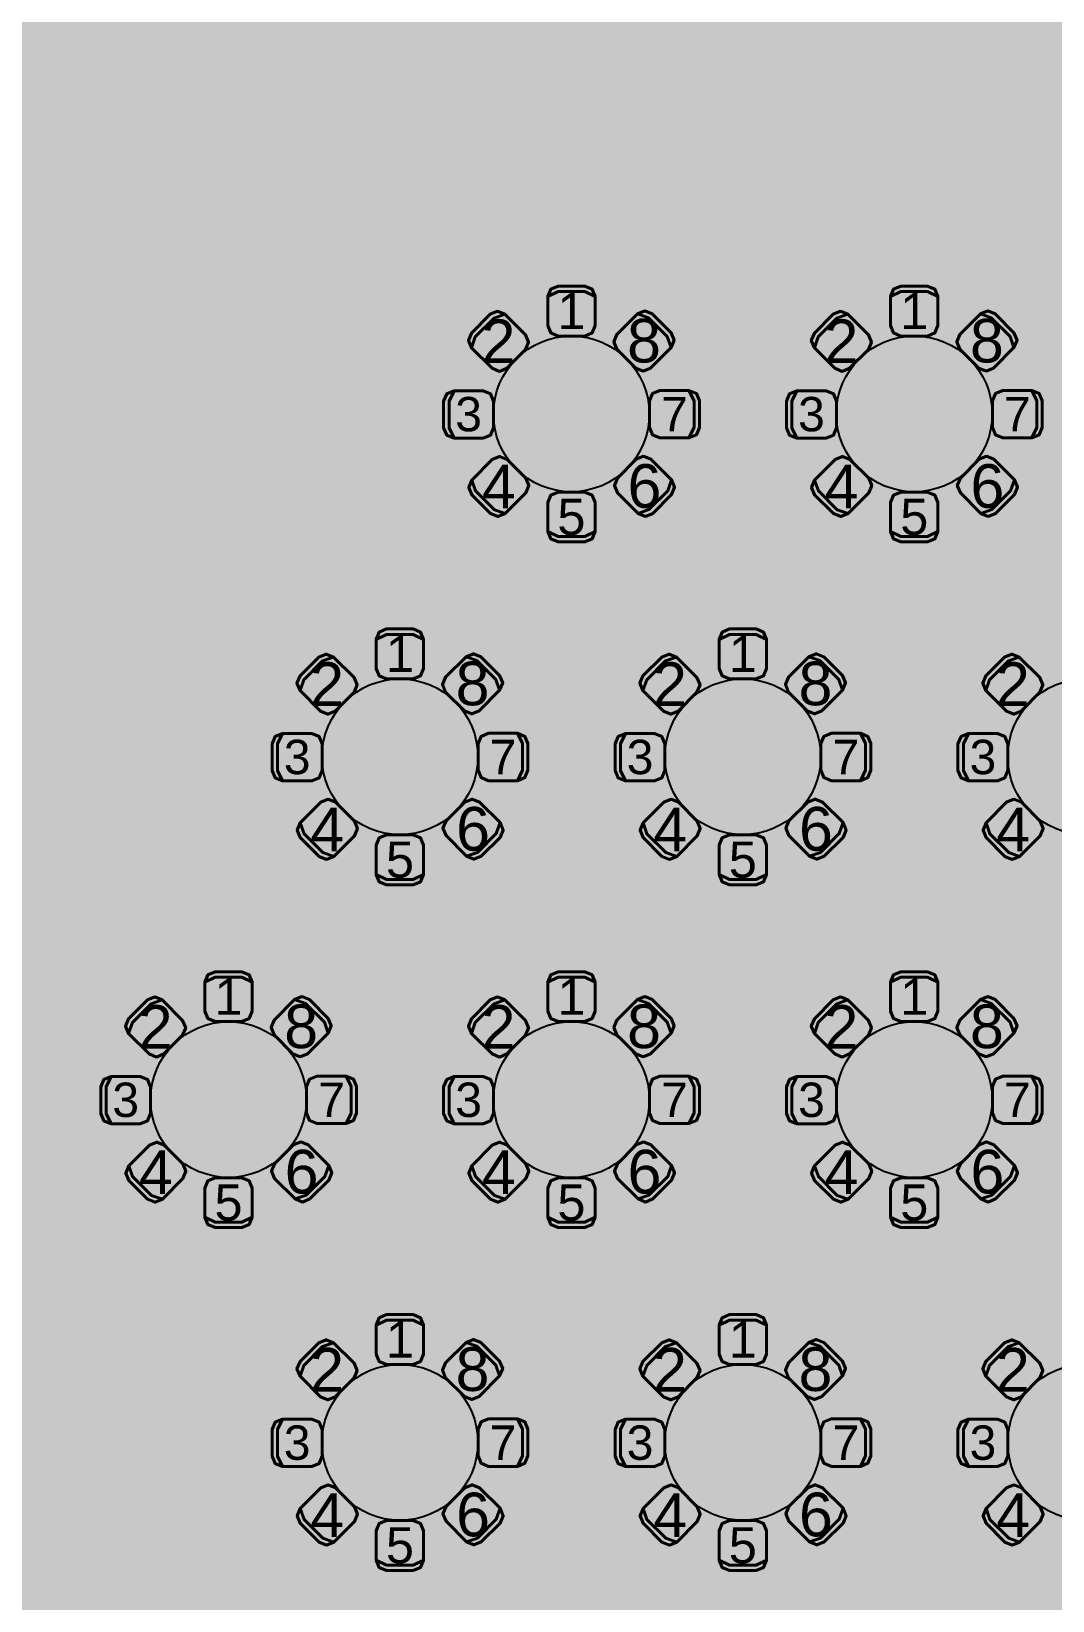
# Model space of a CAD drawing. Header units: feet. Extents: x 304 to 526, y 573 to 801.
# Drawn here: x 396.4 to 429.2, y 619.1 to 669.5 of the extents above; entities that cross this region are included whole.
import ezdxf

# ---------------------------------------------------------------- set-up
doc = ezdxf.new("R2010")
doc.units = ezdxf.units.FT
doc.header["$MEASUREMENT"] = 0
for name, color, linetype in [('[labels]', 7, 'Continuous'), ('background', 7, 'Continuous'), ('Layer 1', 7, 'Continuous')]:
    doc.layers.add(name, color=color, linetype=linetype)
doc.styles.add('Arial', font='Arial.ttf')

msp = doc.modelspace()

# ---------------------------------------------------------------- hatches: boundary and pattern name
at = {"layer": 'background', "lineweight": 0, "true_color": 0xe6e6e6, "transparency": 33554687}
h = msp.add_hatch(color=254, dxfattribs=at)
h.dxf.hatch_style = 1
h.paths.add_polyline_path([(491.003, 759.963), (309.753, 759.963), (309.753, 591.797), (491.003, 591.797)])
at = {"layer": 'Layer 1', "lineweight": 0, "true_color": 0xd5a6bd, "transparency": 33554687}
h = msp.add_hatch(color=9, dxfattribs=at)
edge = h.paths.add_edge_path(flags=0)
edge.add_ellipse((413.764, 657.224), major_axis=(2.5, 0), ratio=1, start_angle=0.0057, end_angle=360, ccw=False)
edge.add_line((416.264, 657.224), (416.264, 657.224))
h = msp.add_hatch(color=9, dxfattribs=at)
edge = h.paths.add_edge_path(flags=0)
edge.add_ellipse((424.764, 657.224), major_axis=(2.5, 0), ratio=1, start_angle=0.0057, end_angle=360, ccw=False)
edge.add_line((427.264, 657.224), (427.264, 657.224))
h = msp.add_hatch(color=9, dxfattribs=at)
edge = h.paths.add_edge_path(flags=0)
edge.add_ellipse((408.264, 646.224), major_axis=(2.5, 0), ratio=1, start_angle=0.0057, end_angle=360, ccw=False)
edge.add_line((410.764, 646.224), (410.764, 646.224))
h = msp.add_hatch(color=9, dxfattribs=at)
edge = h.paths.add_edge_path(flags=0)
edge.add_ellipse((419.264, 646.224), major_axis=(2.5, 0), ratio=1, start_angle=0.0057, end_angle=360, ccw=False)
edge.add_line((421.764, 646.224), (421.764, 646.224))
h = msp.add_hatch(color=9, dxfattribs=at)
edge = h.paths.add_edge_path(flags=0)
edge.add_ellipse((430.264, 646.224), major_axis=(2.5, 0), ratio=1, start_angle=0.0057, end_angle=360, ccw=False)
edge.add_line((432.764, 646.224), (432.764, 646.224))
h = msp.add_hatch(color=9, dxfattribs=at)
edge = h.paths.add_edge_path(flags=0)
edge.add_ellipse((402.764, 635.224), major_axis=(2.5, 0), ratio=1, start_angle=0.0057, end_angle=360, ccw=False)
edge.add_line((405.264, 635.224), (405.264, 635.224))
h = msp.add_hatch(color=9, dxfattribs=at)
edge = h.paths.add_edge_path(flags=0)
edge.add_ellipse((413.764, 635.224), major_axis=(2.5, 0), ratio=1, start_angle=0.0057, end_angle=360, ccw=False)
edge.add_line((416.264, 635.224), (416.264, 635.224))
h = msp.add_hatch(color=9, dxfattribs=at)
edge = h.paths.add_edge_path(flags=0)
edge.add_ellipse((424.764, 635.224), major_axis=(2.5, 0), ratio=1, start_angle=0.0057, end_angle=360, ccw=False)
edge.add_line((427.264, 635.224), (427.264, 635.224))
h = msp.add_hatch(color=9, dxfattribs=at)
edge = h.paths.add_edge_path(flags=0)
edge.add_ellipse((408.264, 624.224), major_axis=(2.5, 0), ratio=1, start_angle=0.0057, end_angle=360, ccw=False)
edge.add_line((410.764, 624.224), (410.764, 624.224))
h = msp.add_hatch(color=9, dxfattribs=at)
edge = h.paths.add_edge_path(flags=0)
edge.add_ellipse((419.264, 624.224), major_axis=(2.5, 0), ratio=1, start_angle=0.0057, end_angle=360, ccw=False)
edge.add_line((421.764, 624.224), (421.764, 624.224))
h = msp.add_hatch(color=9, dxfattribs=at)
edge = h.paths.add_edge_path(flags=0)
edge.add_ellipse((430.264, 624.224), major_axis=(2.5, 0), ratio=1, start_angle=0.0057, end_angle=360, ccw=False)
edge.add_line((432.764, 624.224), (432.764, 624.224))

# ---------------------------------------------------------------- linework, layer by layer
at = {"layer": 'Layer 1', "color": 18, "lineweight": 40, "true_color": 0x000000}
for points in [[(413.003, 660.991), (413.003, 660.057), (413.101, 659.822), (413.337, 659.724), (414.191, 659.724), (414.426, 659.822), (414.524, 660.057), (414.524, 660.991), (414.426, 661.226), (414.191, 661.324), (413.337, 661.324), (413.101, 661.226), (413.003, 660.991), (413.337, 661.151), (414.191, 661.151), (414.524, 660.991)], [(424.003, 660.991), (424.003, 660.057), (424.101, 659.822), (424.337, 659.724), (425.191, 659.724), (425.426, 659.822), (425.524, 660.057), (425.524, 660.991), (425.426, 661.226), (425.191, 661.324), (424.337, 661.324), (424.101, 661.226), (424.003, 660.991), (424.337, 661.151), (425.191, 661.151), (425.524, 660.991)], [(410.558, 659.347), (411.218, 658.687), (411.454, 658.59), (411.689, 658.687), (412.293, 659.291), (412.391, 659.527), (412.293, 659.763), (411.633, 660.423), (411.398, 660.52), (411.162, 660.423), (410.558, 659.819), (410.46, 659.583), (410.558, 659.347), (410.68, 659.696), (411.284, 660.3), (411.633, 660.423)], [(415.886, 660.433), (415.226, 659.773), (415.128, 659.537), (415.226, 659.301), (415.83, 658.697), (416.065, 658.6), (416.301, 658.697), (416.961, 659.357), (417.059, 659.593), (416.961, 659.829), (416.357, 660.433), (416.121, 660.53), (415.886, 660.433), (416.235, 660.31), (416.839, 659.706), (416.961, 659.357)], [(421.558, 659.347), (422.218, 658.687), (422.454, 658.59), (422.689, 658.687), (423.293, 659.291), (423.391, 659.527), (423.293, 659.763), (422.633, 660.423), (422.398, 660.52), (422.162, 660.423), (421.558, 659.819), (421.46, 659.583), (421.558, 659.347), (421.68, 659.696), (422.284, 660.3), (422.633, 660.423)], [(426.886, 660.433), (426.226, 659.773), (426.128, 659.537), (426.226, 659.301), (426.83, 658.697), (427.065, 658.6), (427.301, 658.697), (427.961, 659.357), (428.059, 659.593), (427.961, 659.829), (427.357, 660.433), (427.121, 660.53), (426.886, 660.433), (427.235, 660.31), (427.839, 659.706), (427.961, 659.357)], [(409.999, 656.449), (410.932, 656.449), (411.168, 656.546), (411.265, 656.782), (411.265, 657.636), (411.168, 657.872), (410.932, 657.969), (409.999, 657.969), (409.763, 657.872), (409.666, 657.636), (409.666, 656.782), (409.763, 656.546), (409.999, 656.449), (409.838, 656.782), (409.838, 657.636), (409.999, 657.969)], [(417.536, 657.977), (416.603, 657.977), (416.367, 657.879), (416.269, 657.644), (416.269, 656.789), (416.367, 656.554), (416.603, 656.456), (417.536, 656.456), (417.772, 656.554), (417.87, 656.789), (417.87, 657.644), (417.772, 657.879), (417.536, 657.977), (417.697, 657.644), (417.697, 656.789), (417.536, 656.456)], [(420.999, 656.449), (421.932, 656.449), (422.168, 656.546), (422.265, 656.782), (422.265, 657.636), (422.168, 657.872), (421.932, 657.969), (420.999, 657.969), (420.763, 657.872), (420.666, 657.636), (420.666, 656.782), (420.763, 656.546), (420.999, 656.449), (420.838, 656.782), (420.838, 657.636), (420.999, 657.969)], [(428.536, 657.977), (427.603, 657.977), (427.367, 657.879), (427.269, 657.644), (427.269, 656.789), (427.367, 656.554), (427.603, 656.456), (428.536, 656.456), (428.772, 656.554), (428.87, 656.789), (428.87, 657.644), (428.772, 657.879), (428.536, 657.977), (428.697, 657.644), (428.697, 656.789), (428.536, 656.456)], [(411.642, 654.027), (412.302, 654.687), (412.399, 654.922), (412.302, 655.158), (411.698, 655.762), (411.462, 655.86), (411.226, 655.762), (410.566, 655.102), (410.469, 654.866), (410.566, 654.631), (411.17, 654.027), (411.406, 653.929), (411.642, 654.027), (411.293, 654.149), (410.689, 654.753), (410.566, 655.102)], [(416.977, 655.109), (416.317, 655.769), (416.081, 655.867), (415.846, 655.769), (415.242, 655.165), (415.144, 654.929), (415.242, 654.694), (415.902, 654.034), (416.137, 653.936), (416.373, 654.034), (416.977, 654.638), (417.075, 654.873), (416.977, 655.109), (416.855, 654.76), (416.251, 654.156), (415.902, 654.034)], [(422.642, 654.027), (423.302, 654.687), (423.399, 654.922), (423.302, 655.158), (422.698, 655.762), (422.462, 655.86), (422.226, 655.762), (421.566, 655.102), (421.469, 654.866), (421.566, 654.631), (422.17, 654.027), (422.406, 653.929), (422.642, 654.027), (422.293, 654.149), (421.689, 654.753), (421.566, 655.102)], [(427.977, 655.109), (427.317, 655.769), (427.081, 655.867), (426.846, 655.769), (426.242, 655.165), (426.144, 654.929), (426.242, 654.694), (426.902, 654.034), (427.137, 653.936), (427.373, 654.034), (427.977, 654.638), (428.075, 654.873), (427.977, 655.109), (427.855, 654.76), (427.251, 654.156), (426.902, 654.034)], [(414.524, 653.45), (414.524, 654.383), (414.426, 654.619), (414.191, 654.716), (413.337, 654.716), (413.101, 654.619), (413.003, 654.383), (413.003, 653.45), (413.101, 653.214), (413.337, 653.116), (414.191, 653.116), (414.426, 653.214), (414.524, 653.45), (414.191, 653.289), (413.337, 653.289), (413.003, 653.45)], [(425.524, 653.45), (425.524, 654.383), (425.426, 654.619), (425.191, 654.716), (424.337, 654.716), (424.101, 654.619), (424.003, 654.383), (424.003, 653.45), (424.101, 653.214), (424.337, 653.116), (425.191, 653.116), (425.426, 653.214), (425.524, 653.45), (425.191, 653.289), (424.337, 653.289), (424.003, 653.45)], [(407.503, 649.991), (407.503, 649.057), (407.601, 648.822), (407.837, 648.724), (408.691, 648.724), (408.926, 648.822), (409.024, 649.057), (409.024, 649.991), (408.926, 650.226), (408.691, 650.324), (407.837, 650.324), (407.601, 650.226), (407.503, 649.991), (407.837, 650.151), (408.691, 650.151), (409.024, 649.991)], [(418.503, 649.991), (418.503, 649.057), (418.601, 648.822), (418.837, 648.724), (419.691, 648.724), (419.926, 648.822), (420.024, 649.057), (420.024, 649.991), (419.926, 650.226), (419.691, 650.324), (418.837, 650.324), (418.601, 650.226), (418.503, 649.991), (418.837, 650.151), (419.691, 650.151), (420.024, 649.991)], [(405.058, 648.347), (405.718, 647.687), (405.954, 647.59), (406.189, 647.687), (406.793, 648.291), (406.891, 648.527), (406.793, 648.763), (406.133, 649.423), (405.898, 649.52), (405.662, 649.423), (405.058, 648.819), (404.96, 648.583), (405.058, 648.347), (405.18, 648.696), (405.784, 649.3), (406.133, 649.423)], [(410.386, 649.433), (409.726, 648.773), (409.628, 648.537), (409.726, 648.301), (410.33, 647.697), (410.565, 647.6), (410.801, 647.697), (411.461, 648.357), (411.559, 648.593), (411.461, 648.829), (410.857, 649.433), (410.621, 649.53), (410.386, 649.433), (410.735, 649.31), (411.339, 648.706), (411.461, 648.357)], [(416.058, 648.347), (416.718, 647.687), (416.954, 647.59), (417.189, 647.687), (417.793, 648.291), (417.891, 648.527), (417.793, 648.763), (417.133, 649.423), (416.898, 649.52), (416.662, 649.423), (416.058, 648.819), (415.96, 648.583), (416.058, 648.347), (416.18, 648.696), (416.784, 649.3), (417.133, 649.423)], [(421.386, 649.433), (420.726, 648.773), (420.628, 648.537), (420.726, 648.301), (421.33, 647.697), (421.565, 647.6), (421.801, 647.697), (422.461, 648.357), (422.559, 648.593), (422.461, 648.829), (421.857, 649.433), (421.621, 649.53), (421.386, 649.433), (421.735, 649.31), (422.339, 648.706), (422.461, 648.357)], [(427.058, 648.347), (427.718, 647.687), (427.954, 647.59), (428.189, 647.687), (428.793, 648.291), (428.891, 648.527), (428.793, 648.763), (428.133, 649.423), (427.898, 649.52), (427.662, 649.423), (427.058, 648.819), (426.96, 648.583), (427.058, 648.347), (427.18, 648.696), (427.784, 649.3), (428.133, 649.423)], [(404.499, 645.449), (405.432, 645.449), (405.668, 645.546), (405.765, 645.782), (405.765, 646.636), (405.668, 646.872), (405.432, 646.969), (404.499, 646.969), (404.263, 646.872), (404.166, 646.636), (404.166, 645.782), (404.263, 645.546), (404.499, 645.449), (404.338, 645.782), (404.338, 646.636), (404.499, 646.969)], [(412.036, 646.977), (411.103, 646.977), (410.867, 646.879), (410.769, 646.644), (410.769, 645.789), (410.867, 645.554), (411.103, 645.456), (412.036, 645.456), (412.272, 645.554), (412.37, 645.789), (412.37, 646.644), (412.272, 646.879), (412.036, 646.977), (412.197, 646.644), (412.197, 645.789), (412.036, 645.456)], [(415.499, 645.449), (416.432, 645.449), (416.668, 645.546), (416.765, 645.782), (416.765, 646.636), (416.668, 646.872), (416.432, 646.969), (415.499, 646.969), (415.263, 646.872), (415.166, 646.636), (415.166, 645.782), (415.263, 645.546), (415.499, 645.449), (415.338, 645.782), (415.338, 646.636), (415.499, 646.969)], [(423.036, 646.977), (422.103, 646.977), (421.867, 646.879), (421.769, 646.644), (421.769, 645.789), (421.867, 645.554), (422.103, 645.456), (423.036, 645.456), (423.272, 645.554), (423.37, 645.789), (423.37, 646.644), (423.272, 646.879), (423.036, 646.977), (423.197, 646.644), (423.197, 645.789), (423.036, 645.456)], [(426.499, 645.449), (427.432, 645.449), (427.668, 645.546), (427.765, 645.782), (427.765, 646.636), (427.668, 646.872), (427.432, 646.969), (426.499, 646.969), (426.263, 646.872), (426.166, 646.636), (426.166, 645.782), (426.263, 645.546), (426.499, 645.449), (426.338, 645.782), (426.338, 646.636), (426.499, 646.969)], [(406.142, 643.027), (406.802, 643.687), (406.899, 643.922), (406.802, 644.158), (406.198, 644.762), (405.962, 644.86), (405.726, 644.762), (405.066, 644.102), (404.969, 643.866), (405.066, 643.631), (405.67, 643.027), (405.906, 642.929), (406.142, 643.027), (405.793, 643.149), (405.189, 643.753), (405.066, 644.102)], [(411.477, 644.109), (410.817, 644.769), (410.581, 644.867), (410.346, 644.769), (409.742, 644.165), (409.644, 643.929), (409.742, 643.694), (410.402, 643.034), (410.637, 642.936), (410.873, 643.034), (411.477, 643.638), (411.575, 643.873), (411.477, 644.109), (411.355, 643.76), (410.751, 643.156), (410.402, 643.034)], [(417.142, 643.027), (417.802, 643.687), (417.899, 643.922), (417.802, 644.158), (417.198, 644.762), (416.962, 644.86), (416.726, 644.762), (416.066, 644.102), (415.969, 643.866), (416.066, 643.631), (416.67, 643.027), (416.906, 642.929), (417.142, 643.027), (416.793, 643.149), (416.189, 643.753), (416.066, 644.102)], [(422.477, 644.109), (421.817, 644.769), (421.581, 644.867), (421.346, 644.769), (420.742, 644.165), (420.644, 643.929), (420.742, 643.694), (421.402, 643.034), (421.637, 642.936), (421.873, 643.034), (422.477, 643.638), (422.575, 643.873), (422.477, 644.109), (422.355, 643.76), (421.751, 643.156), (421.402, 643.034)], [(428.142, 643.027), (428.802, 643.687), (428.899, 643.922), (428.802, 644.158), (428.198, 644.762), (427.962, 644.86), (427.726, 644.762), (427.066, 644.102), (426.969, 643.866), (427.066, 643.631), (427.67, 643.027), (427.906, 642.929), (428.142, 643.027), (427.793, 643.149), (427.189, 643.753), (427.066, 644.102)], [(409.024, 642.45), (409.024, 643.383), (408.926, 643.619), (408.691, 643.716), (407.837, 643.716), (407.601, 643.619), (407.503, 643.383), (407.503, 642.45), (407.601, 642.214), (407.837, 642.116), (408.691, 642.116), (408.926, 642.214), (409.024, 642.45), (408.691, 642.289), (407.837, 642.289), (407.503, 642.45)], [(420.024, 642.45), (420.024, 643.383), (419.926, 643.619), (419.691, 643.716), (418.837, 643.716), (418.601, 643.619), (418.503, 643.383), (418.503, 642.45), (418.601, 642.214), (418.837, 642.116), (419.691, 642.116), (419.926, 642.214), (420.024, 642.45), (419.691, 642.289), (418.837, 642.289), (418.503, 642.45)], [(402.003, 638.991), (402.003, 638.057), (402.101, 637.822), (402.337, 637.724), (403.191, 637.724), (403.426, 637.822), (403.524, 638.057), (403.524, 638.991), (403.426, 639.226), (403.191, 639.324), (402.337, 639.324), (402.101, 639.226), (402.003, 638.991), (402.337, 639.151), (403.191, 639.151), (403.524, 638.991)], [(413.003, 638.991), (413.003, 638.057), (413.101, 637.822), (413.337, 637.724), (414.191, 637.724), (414.426, 637.822), (414.524, 638.057), (414.524, 638.991), (414.426, 639.226), (414.191, 639.324), (413.337, 639.324), (413.101, 639.226), (413.003, 638.991), (413.337, 639.151), (414.191, 639.151), (414.524, 638.991)], [(424.003, 638.991), (424.003, 638.057), (424.101, 637.822), (424.337, 637.724), (425.191, 637.724), (425.426, 637.822), (425.524, 638.057), (425.524, 638.991), (425.426, 639.226), (425.191, 639.324), (424.337, 639.324), (424.101, 639.226), (424.003, 638.991), (424.337, 639.151), (425.191, 639.151), (425.524, 638.991)], [(399.558, 637.347), (400.218, 636.687), (400.454, 636.59), (400.689, 636.687), (401.293, 637.291), (401.391, 637.527), (401.293, 637.763), (400.633, 638.423), (400.398, 638.52), (400.162, 638.423), (399.558, 637.819), (399.46, 637.583), (399.558, 637.347), (399.68, 637.696), (400.284, 638.3), (400.633, 638.423)], [(404.886, 638.433), (404.226, 637.773), (404.128, 637.537), (404.226, 637.301), (404.83, 636.697), (405.065, 636.6), (405.301, 636.697), (405.961, 637.357), (406.059, 637.593), (405.961, 637.829), (405.357, 638.433), (405.121, 638.53), (404.886, 638.433), (405.235, 638.31), (405.839, 637.706), (405.961, 637.357)], [(410.558, 637.347), (411.218, 636.687), (411.454, 636.59), (411.689, 636.687), (412.293, 637.291), (412.391, 637.527), (412.293, 637.763), (411.633, 638.423), (411.398, 638.52), (411.162, 638.423), (410.558, 637.819), (410.46, 637.583), (410.558, 637.347), (410.68, 637.696), (411.284, 638.3), (411.633, 638.423)], [(415.886, 638.433), (415.226, 637.773), (415.128, 637.537), (415.226, 637.301), (415.83, 636.697), (416.065, 636.6), (416.301, 636.697), (416.961, 637.357), (417.059, 637.593), (416.961, 637.829), (416.357, 638.433), (416.121, 638.53), (415.886, 638.433), (416.235, 638.31), (416.839, 637.706), (416.961, 637.357)], [(421.558, 637.347), (422.218, 636.687), (422.454, 636.59), (422.689, 636.687), (423.293, 637.291), (423.391, 637.527), (423.293, 637.763), (422.633, 638.423), (422.398, 638.52), (422.162, 638.423), (421.558, 637.819), (421.46, 637.583), (421.558, 637.347), (421.68, 637.696), (422.284, 638.3), (422.633, 638.423)], [(426.886, 638.433), (426.226, 637.773), (426.128, 637.537), (426.226, 637.301), (426.83, 636.697), (427.065, 636.6), (427.301, 636.697), (427.961, 637.357), (428.059, 637.593), (427.961, 637.829), (427.357, 638.433), (427.121, 638.53), (426.886, 638.433), (427.235, 638.31), (427.839, 637.706), (427.961, 637.357)], [(398.999, 634.449), (399.932, 634.449), (400.168, 634.546), (400.265, 634.782), (400.265, 635.636), (400.168, 635.872), (399.932, 635.969), (398.999, 635.969), (398.763, 635.872), (398.666, 635.636), (398.666, 634.782), (398.763, 634.546), (398.999, 634.449), (398.838, 634.782), (398.838, 635.636), (398.999, 635.969)], [(406.536, 635.977), (405.603, 635.977), (405.367, 635.879), (405.269, 635.644), (405.269, 634.789), (405.367, 634.554), (405.603, 634.456), (406.536, 634.456), (406.772, 634.554), (406.87, 634.789), (406.87, 635.644), (406.772, 635.879), (406.536, 635.977), (406.697, 635.644), (406.697, 634.789), (406.536, 634.456)], [(409.999, 634.449), (410.932, 634.449), (411.168, 634.546), (411.265, 634.782), (411.265, 635.636), (411.168, 635.872), (410.932, 635.969), (409.999, 635.969), (409.763, 635.872), (409.666, 635.636), (409.666, 634.782), (409.763, 634.546), (409.999, 634.449), (409.838, 634.782), (409.838, 635.636), (409.999, 635.969)], [(417.536, 635.977), (416.603, 635.977), (416.367, 635.879), (416.269, 635.644), (416.269, 634.789), (416.367, 634.554), (416.603, 634.456), (417.536, 634.456), (417.772, 634.554), (417.87, 634.789), (417.87, 635.644), (417.772, 635.879), (417.536, 635.977), (417.697, 635.644), (417.697, 634.789), (417.536, 634.456)], [(420.999, 634.449), (421.932, 634.449), (422.168, 634.546), (422.265, 634.782), (422.265, 635.636), (422.168, 635.872), (421.932, 635.969), (420.999, 635.969), (420.763, 635.872), (420.666, 635.636), (420.666, 634.782), (420.763, 634.546), (420.999, 634.449), (420.838, 634.782), (420.838, 635.636), (420.999, 635.969)], [(428.536, 635.977), (427.603, 635.977), (427.367, 635.879), (427.269, 635.644), (427.269, 634.789), (427.367, 634.554), (427.603, 634.456), (428.536, 634.456), (428.772, 634.554), (428.87, 634.789), (428.87, 635.644), (428.772, 635.879), (428.536, 635.977), (428.697, 635.644), (428.697, 634.789), (428.536, 634.456)], [(400.642, 632.027), (401.302, 632.687), (401.399, 632.922), (401.302, 633.158), (400.698, 633.762), (400.462, 633.86), (400.226, 633.762), (399.566, 633.102), (399.469, 632.866), (399.566, 632.631), (400.17, 632.027), (400.406, 631.929), (400.642, 632.027), (400.293, 632.149), (399.689, 632.753), (399.566, 633.102)], [(405.977, 633.109), (405.317, 633.769), (405.081, 633.867), (404.846, 633.769), (404.242, 633.165), (404.144, 632.929), (404.242, 632.694), (404.902, 632.034), (405.137, 631.936), (405.373, 632.034), (405.977, 632.638), (406.075, 632.873), (405.977, 633.109), (405.855, 632.76), (405.251, 632.156), (404.902, 632.034)], [(411.642, 632.027), (412.302, 632.687), (412.399, 632.922), (412.302, 633.158), (411.698, 633.762), (411.462, 633.86), (411.226, 633.762), (410.566, 633.102), (410.469, 632.866), (410.566, 632.631), (411.17, 632.027), (411.406, 631.929), (411.642, 632.027), (411.293, 632.149), (410.689, 632.753), (410.566, 633.102)], [(416.977, 633.109), (416.317, 633.769), (416.081, 633.867), (415.846, 633.769), (415.242, 633.165), (415.144, 632.929), (415.242, 632.694), (415.902, 632.034), (416.137, 631.936), (416.373, 632.034), (416.977, 632.638), (417.075, 632.873), (416.977, 633.109), (416.855, 632.76), (416.251, 632.156), (415.902, 632.034)], [(422.642, 632.027), (423.302, 632.687), (423.399, 632.922), (423.302, 633.158), (422.698, 633.762), (422.462, 633.86), (422.226, 633.762), (421.566, 633.102), (421.469, 632.866), (421.566, 632.631), (422.17, 632.027), (422.406, 631.929), (422.642, 632.027), (422.293, 632.149), (421.689, 632.753), (421.566, 633.102)], [(427.977, 633.109), (427.317, 633.769), (427.081, 633.867), (426.846, 633.769), (426.242, 633.165), (426.144, 632.929), (426.242, 632.694), (426.902, 632.034), (427.137, 631.936), (427.373, 632.034), (427.977, 632.638), (428.075, 632.873), (427.977, 633.109), (427.855, 632.76), (427.251, 632.156), (426.902, 632.034)], [(403.524, 631.45), (403.524, 632.383), (403.426, 632.619), (403.191, 632.716), (402.337, 632.716), (402.101, 632.619), (402.003, 632.383), (402.003, 631.45), (402.101, 631.214), (402.337, 631.116), (403.191, 631.116), (403.426, 631.214), (403.524, 631.45), (403.191, 631.289), (402.337, 631.289), (402.003, 631.45)], [(414.524, 631.45), (414.524, 632.383), (414.426, 632.619), (414.191, 632.716), (413.337, 632.716), (413.101, 632.619), (413.003, 632.383), (413.003, 631.45), (413.101, 631.214), (413.337, 631.116), (414.191, 631.116), (414.426, 631.214), (414.524, 631.45), (414.191, 631.289), (413.337, 631.289), (413.003, 631.45)], [(425.524, 631.45), (425.524, 632.383), (425.426, 632.619), (425.191, 632.716), (424.337, 632.716), (424.101, 632.619), (424.003, 632.383), (424.003, 631.45), (424.101, 631.214), (424.337, 631.116), (425.191, 631.116), (425.426, 631.214), (425.524, 631.45), (425.191, 631.289), (424.337, 631.289), (424.003, 631.45)], [(407.503, 627.991), (407.503, 627.057), (407.601, 626.822), (407.837, 626.724), (408.691, 626.724), (408.926, 626.822), (409.024, 627.057), (409.024, 627.991), (408.926, 628.226), (408.691, 628.324), (407.837, 628.324), (407.601, 628.226), (407.503, 627.991), (407.837, 628.151), (408.691, 628.151), (409.024, 627.991)], [(418.503, 627.991), (418.503, 627.057), (418.601, 626.822), (418.837, 626.724), (419.691, 626.724), (419.926, 626.822), (420.024, 627.057), (420.024, 627.991), (419.926, 628.226), (419.691, 628.324), (418.837, 628.324), (418.601, 628.226), (418.503, 627.991), (418.837, 628.151), (419.691, 628.151), (420.024, 627.991)], [(405.058, 626.347), (405.718, 625.687), (405.954, 625.59), (406.189, 625.687), (406.793, 626.291), (406.891, 626.527), (406.793, 626.763), (406.133, 627.423), (405.898, 627.52), (405.662, 627.423), (405.058, 626.819), (404.96, 626.583), (405.058, 626.347), (405.18, 626.696), (405.784, 627.3), (406.133, 627.423)], [(410.386, 627.433), (409.726, 626.773), (409.628, 626.537), (409.726, 626.301), (410.33, 625.697), (410.565, 625.6), (410.801, 625.697), (411.461, 626.357), (411.559, 626.593), (411.461, 626.829), (410.857, 627.433), (410.621, 627.53), (410.386, 627.433), (410.735, 627.31), (411.339, 626.706), (411.461, 626.357)], [(416.058, 626.347), (416.718, 625.687), (416.954, 625.59), (417.189, 625.687), (417.793, 626.291), (417.891, 626.527), (417.793, 626.763), (417.133, 627.423), (416.898, 627.52), (416.662, 627.423), (416.058, 626.819), (415.96, 626.583), (416.058, 626.347), (416.18, 626.696), (416.784, 627.3), (417.133, 627.423)], [(421.386, 627.433), (420.726, 626.773), (420.628, 626.537), (420.726, 626.301), (421.33, 625.697), (421.565, 625.6), (421.801, 625.697), (422.461, 626.357), (422.559, 626.593), (422.461, 626.829), (421.857, 627.433), (421.621, 627.53), (421.386, 627.433), (421.735, 627.31), (422.339, 626.706), (422.461, 626.357)], [(427.058, 626.347), (427.718, 625.687), (427.954, 625.59), (428.189, 625.687), (428.793, 626.291), (428.891, 626.527), (428.793, 626.763), (428.133, 627.423), (427.898, 627.52), (427.662, 627.423), (427.058, 626.819), (426.96, 626.583), (427.058, 626.347), (427.18, 626.696), (427.784, 627.3), (428.133, 627.423)], [(404.499, 623.449), (405.432, 623.449), (405.668, 623.546), (405.765, 623.782), (405.765, 624.636), (405.668, 624.872), (405.432, 624.969), (404.499, 624.969), (404.263, 624.872), (404.166, 624.636), (404.166, 623.782), (404.263, 623.546), (404.499, 623.449), (404.338, 623.782), (404.338, 624.636), (404.499, 624.969)], [(412.036, 624.977), (411.103, 624.977), (410.867, 624.879), (410.769, 624.644), (410.769, 623.789), (410.867, 623.554), (411.103, 623.456), (412.036, 623.456), (412.272, 623.554), (412.37, 623.789), (412.37, 624.644), (412.272, 624.879), (412.036, 624.977), (412.197, 624.644), (412.197, 623.789), (412.036, 623.456)], [(415.499, 623.449), (416.432, 623.449), (416.668, 623.546), (416.765, 623.782), (416.765, 624.636), (416.668, 624.872), (416.432, 624.969), (415.499, 624.969), (415.263, 624.872), (415.166, 624.636), (415.166, 623.782), (415.263, 623.546), (415.499, 623.449), (415.338, 623.782), (415.338, 624.636), (415.499, 624.969)], [(423.036, 624.977), (422.103, 624.977), (421.867, 624.879), (421.769, 624.644), (421.769, 623.789), (421.867, 623.554), (422.103, 623.456), (423.036, 623.456), (423.272, 623.554), (423.37, 623.789), (423.37, 624.644), (423.272, 624.879), (423.036, 624.977), (423.197, 624.644), (423.197, 623.789), (423.036, 623.456)], [(426.499, 623.449), (427.432, 623.449), (427.668, 623.546), (427.765, 623.782), (427.765, 624.636), (427.668, 624.872), (427.432, 624.969), (426.499, 624.969), (426.263, 624.872), (426.166, 624.636), (426.166, 623.782), (426.263, 623.546), (426.499, 623.449), (426.338, 623.782), (426.338, 624.636), (426.499, 624.969)], [(406.142, 621.027), (406.802, 621.687), (406.899, 621.922), (406.802, 622.158), (406.198, 622.762), (405.962, 622.86), (405.726, 622.762), (405.066, 622.102), (404.969, 621.866), (405.066, 621.631), (405.67, 621.027), (405.906, 620.929), (406.142, 621.027), (405.793, 621.149), (405.189, 621.753), (405.066, 622.102)], [(411.477, 622.109), (410.817, 622.769), (410.581, 622.867), (410.346, 622.769), (409.742, 622.165), (409.644, 621.929), (409.742, 621.694), (410.402, 621.034), (410.637, 620.936), (410.873, 621.034), (411.477, 621.638), (411.575, 621.873), (411.477, 622.109), (411.355, 621.76), (410.751, 621.156), (410.402, 621.034)], [(417.142, 621.027), (417.802, 621.687), (417.899, 621.922), (417.802, 622.158), (417.198, 622.762), (416.962, 622.86), (416.726, 622.762), (416.066, 622.102), (415.969, 621.866), (416.066, 621.631), (416.67, 621.027), (416.906, 620.929), (417.142, 621.027), (416.793, 621.149), (416.189, 621.753), (416.066, 622.102)], [(422.477, 622.109), (421.817, 622.769), (421.581, 622.867), (421.346, 622.769), (420.742, 622.165), (420.644, 621.929), (420.742, 621.694), (421.402, 621.034), (421.637, 620.936), (421.873, 621.034), (422.477, 621.638), (422.575, 621.873), (422.477, 622.109), (422.355, 621.76), (421.751, 621.156), (421.402, 621.034)], [(428.142, 621.027), (428.802, 621.687), (428.899, 621.922), (428.802, 622.158), (428.198, 622.762), (427.962, 622.86), (427.726, 622.762), (427.066, 622.102), (426.969, 621.866), (427.066, 621.631), (427.67, 621.027), (427.906, 620.929), (428.142, 621.027), (427.793, 621.149), (427.189, 621.753), (427.066, 622.102)], [(409.024, 620.45), (409.024, 621.383), (408.926, 621.619), (408.691, 621.716), (407.837, 621.716), (407.601, 621.619), (407.503, 621.383), (407.503, 620.45), (407.601, 620.214), (407.837, 620.116), (408.691, 620.116), (408.926, 620.214), (409.024, 620.45), (408.691, 620.289), (407.837, 620.289), (407.503, 620.45)], [(420.024, 620.45), (420.024, 621.383), (419.926, 621.619), (419.691, 621.716), (418.837, 621.716), (418.601, 621.619), (418.503, 621.383), (418.503, 620.45), (418.601, 620.214), (418.837, 620.116), (419.691, 620.116), (419.926, 620.214), (420.024, 620.45), (419.691, 620.289), (418.837, 620.289), (418.503, 620.45)]]:
    msp.add_lwpolyline(points, dxfattribs=at)
at = {"layer": 'Layer 1', "color": 18, "lineweight": 25, "true_color": 0x000000}
for centre in [(413.764, 657.224), (424.764, 657.224), (408.264, 646.224), (419.264, 646.224), (430.264, 646.224), (402.764, 635.224), (413.764, 635.224), (424.764, 635.224), (408.264, 624.224), (419.264, 624.224), (430.264, 624.224)]:
    msp.add_ellipse(centre, major_axis=(2.5, 0), ratio=1, dxfattribs=at)

# ---------------------------------------------------------------- texts
at = {"layer": '[labels]', "color": 18, "true_color": 0x000000, "attachment_point": 5, "line_spacing_factor": 0.85, "style": 'Arial'}
for s, insert, char_height, width in [('1', (413.764, 660.524), 1.16, 1.5208), ('1', (424.764, 660.524), 1.16, 1.5208), ('2', (411.426, 659.555), 1.4, 1.93068), ('8', (416.093, 659.565), 1.4, 1.93068), ('2', (422.426, 659.555), 1.4, 1.93068), ('8', (427.093, 659.565), 1.4, 1.93068), ('3', (410.466, 657.209), 1.103, 1.6), ('7', (417.07, 657.216), 1.103, 1.6), ('3', (421.466, 657.209), 1.103, 1.6), ('7', (428.07, 657.216), 1.103, 1.6), ('4', (411.434, 654.894), 1.4, 1.93068), ('6', (416.109, 654.901), 1.4, 1.93068), ('4', (422.434, 654.894), 1.4, 1.93068), ('6', (427.109, 654.901), 1.4, 1.93068), ('5', (413.764, 653.916), 1.16, 1.5208), ('5', (424.764, 653.916), 1.16, 1.5208), ('1', (408.264, 649.524), 1.16, 1.5208), ('1', (419.264, 649.524), 1.16, 1.5208), ('2', (405.926, 648.555), 1.4, 1.93068), ('8', (410.593, 648.565), 1.4, 1.93068), ('2', (416.926, 648.555), 1.4, 1.93068), ('8', (421.593, 648.565), 1.4, 1.93068), ('2', (427.926, 648.555), 1.4, 1.93068), ('3', (404.966, 646.209), 1.103, 1.6), ('7', (411.57, 646.216), 1.103, 1.6), ('3', (415.966, 646.209), 1.103, 1.6), ('7', (422.57, 646.216), 1.103, 1.6), ('3', (426.966, 646.209), 1.103, 1.6), ('4', (405.934, 643.894), 1.4, 1.93068), ('6', (410.609, 643.901), 1.4, 1.93068), ('4', (416.934, 643.894), 1.4, 1.93068), ('6', (421.609, 643.901), 1.4, 1.93068), ('4', (427.934, 643.894), 1.4, 1.93068), ('5', (408.264, 642.916), 1.16, 1.5208), ('5', (419.264, 642.916), 1.16, 1.5208), ('1', (402.764, 638.524), 1.16, 1.5208), ('1', (413.764, 638.524), 1.16, 1.5208), ('1', (424.764, 638.524), 1.16, 1.5208), ('2', (400.426, 637.555), 1.4, 1.93068), ('8', (405.093, 637.565), 1.4, 1.93068), ('2', (411.426, 637.555), 1.4, 1.93068), ('8', (416.093, 637.565), 1.4, 1.93068), ('2', (422.426, 637.555), 1.4, 1.93068), ('8', (427.093, 637.565), 1.4, 1.93068), ('3', (399.466, 635.209), 1.103, 1.6), ('7', (406.07, 635.216), 1.103, 1.6), ('3', (410.466, 635.209), 1.103, 1.6), ('7', (417.07, 635.216), 1.103, 1.6), ('3', (421.466, 635.209), 1.103, 1.6), ('7', (428.07, 635.216), 1.103, 1.6), ('4', (400.434, 632.894), 1.4, 1.93068), ('6', (405.109, 632.901), 1.4, 1.93068), ('4', (411.434, 632.894), 1.4, 1.93068), ('6', (416.109, 632.901), 1.4, 1.93068), ('4', (422.434, 632.894), 1.4, 1.93068), ('6', (427.109, 632.901), 1.4, 1.93068), ('5', (402.764, 631.916), 1.16, 1.5208), ('5', (413.764, 631.916), 1.16, 1.5208), ('5', (424.764, 631.916), 1.16, 1.5208), ('1', (408.264, 627.524), 1.16, 1.5208), ('1', (419.264, 627.524), 1.16, 1.5208), ('2', (405.926, 626.555), 1.4, 1.93068), ('8', (410.593, 626.565), 1.4, 1.93068), ('2', (416.926, 626.555), 1.4, 1.93068), ('8', (421.593, 626.565), 1.4, 1.93068), ('2', (427.926, 626.555), 1.4, 1.93068), ('3', (404.966, 624.209), 1.103, 1.6), ('7', (411.57, 624.216), 1.103, 1.6), ('3', (415.966, 624.209), 1.103, 1.6), ('7', (422.57, 624.216), 1.103, 1.6), ('3', (426.966, 624.209), 1.103, 1.6), ('4', (405.934, 621.894), 1.4, 1.93068), ('6', (410.609, 621.901), 1.4, 1.93068), ('4', (416.934, 621.894), 1.4, 1.93068), ('6', (421.609, 621.901), 1.4, 1.93068), ('4', (427.934, 621.894), 1.4, 1.93068), ('5', (408.264, 620.916), 1.16, 1.5208), ('5', (419.264, 620.916), 1.16, 1.5208)]:
    msp.add_mtext(s, dxfattribs=dict(at, insert=insert, char_height=char_height, width=width))

doc.saveas('drawing.dxf')
